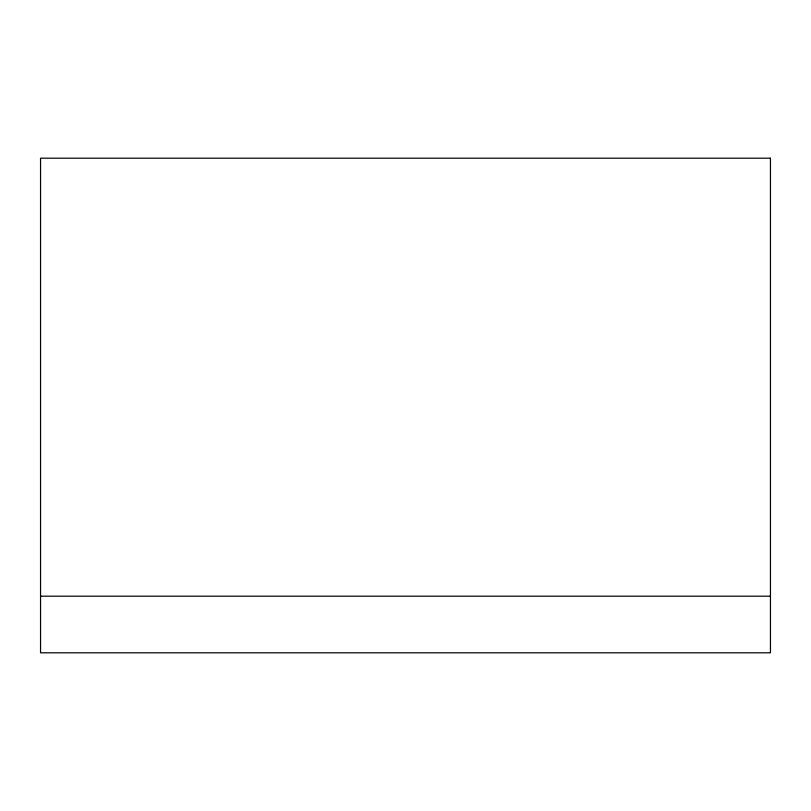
<?xml version="1.0" encoding="UTF-8"?>
<svg xmlns="http://www.w3.org/2000/svg" width="811" height="811" viewBox="0 0 811 811"><rect width="100%" height="100%" fill="white"/><g stroke="black" fill="none" stroke-linecap="round" stroke-linejoin="round"><path stroke-width="1.22" d="M40.55 596.186L770.45 596.186M770.45 158.196L40.55 158.196L40.55 652.804L770.45 652.804L770.45 158.196"/></g></svg>
